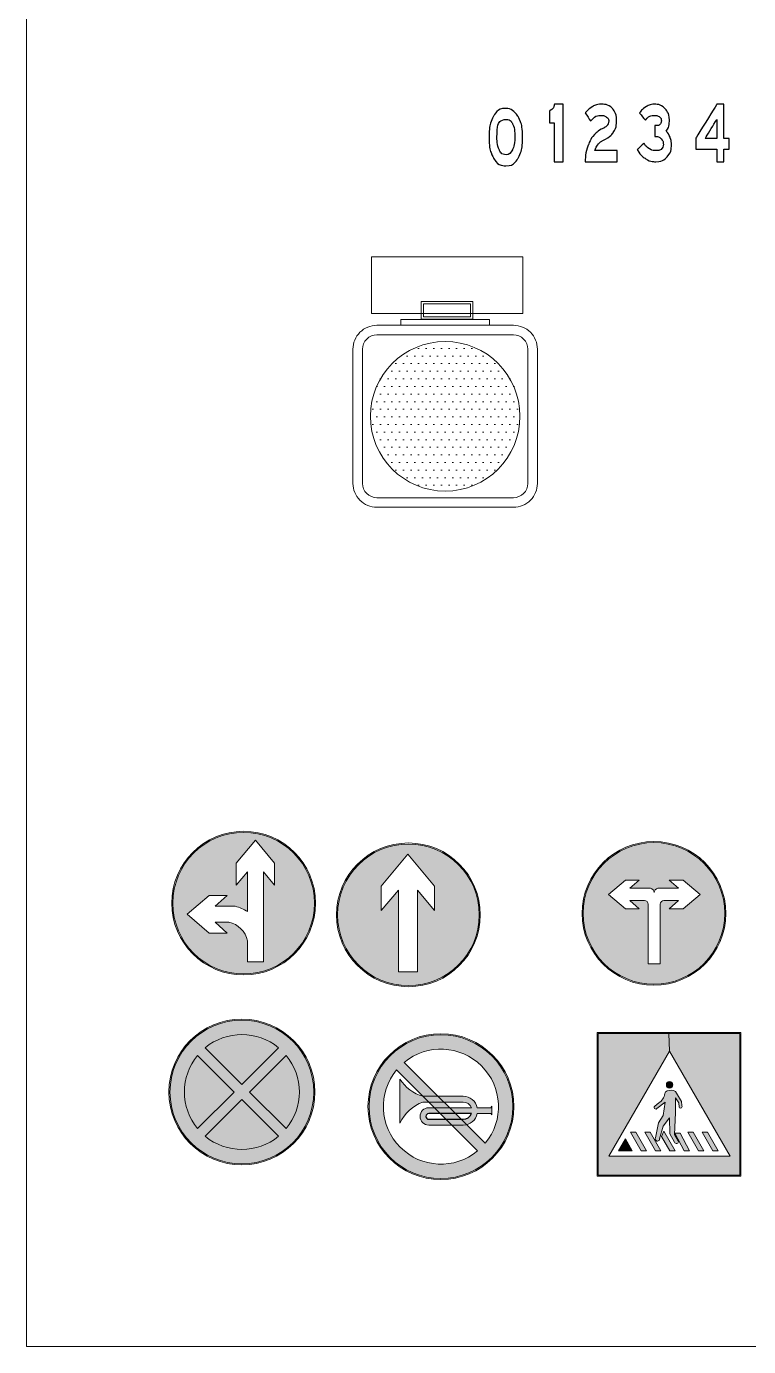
# Model space of a CAD drawing. Header units: millimetres. Extents: x 1182829 to 1183704, y -71582 to -71209.
# Drawn here: x 1182828.83 to 1182843.9, y -71572.09 to -71544.53 of the extents above; entities that cross this region are included whole.
import ezdxf

# ---------------------------------------------------------------- set-up
doc = ezdxf.new("R2010")
doc.units = ezdxf.units.MM
doc.layers.get('0').update_dxf_attribs({"lineweight": 9})
doc.layers.add('layer 1', color=7, linetype='Continuous')

msp = doc.modelspace()

# ---------------------------------------------------------------- hatches: boundary and pattern name
h = msp.add_hatch()
h.set_pattern_fill('DOTS', color=0, scale=0.1, style=0)
h.set_pattern_definition([(0, (1182260.75287, -71666.50584), (0.079375, 0.15875), [0, -0.15875])])
h.paths.add_polyline_path([(1182836.009, -71552.67, 1), (1182839.131, -71552.67, 1)])
h = msp.add_hatch(color=5)
h.paths.add_polyline_path([(1182831.887, -71562.834, 1), (1182834.842, -71562.834, 1)])
h.paths.add_polyline_path([(1182832.188, -71563.065), (1182832.644, -71562.672), (1182833.019, -71562.672), (1182832.77, -71562.899), (1182833.191, -71562.899, -0.088012), (1182833.444, -71563.01), (1182833.444, -71562.18), (1182833.209, -71562.456), (1182833.209, -71561.999), (1182833.61, -71561.516), (1182834.011, -71561.999), (1182834.011, -71562.456), (1182833.776, -71562.18), (1182833.776, -71564.062), (1182833.444, -71564.062), (1182833.444, -71563.621, 0.297218), (1182833.054, -71563.231), (1182832.77, -71563.231), (1182833.019, -71563.458), (1182832.644, -71563.458)], flags=16)
h = msp.add_hatch(color=5)
h.paths.add_polyline_path([(1182840.448, -71563.048, 1), (1182843.403, -71563.048, 1)])
h.paths.add_polyline_path([(1182840.975, -71562.652), (1182841.329, -71562.354), (1182841.617, -71562.354), (1182841.423, -71562.524), (1182841.819, -71562.524, -0.451703), (1182841.931, -71562.611, -0.451703), (1182842.044, -71562.524), (1182842.439, -71562.524), (1182842.245, -71562.354), (1182842.534, -71562.354), (1182842.887, -71562.652), (1182842.534, -71562.95), (1182842.245, -71562.95), (1182842.439, -71562.779), (1182842.134, -71562.779, 0.414214), (1182842.059, -71562.854), (1182842.059, -71564.103), (1182841.804, -71564.103), (1182841.804, -71562.854, 0.414214), (1182841.729, -71562.779), (1182841.423, -71562.779), (1182841.617, -71562.95), (1182841.329, -71562.95)], flags=16)
h = msp.add_hatch(color=5)
h.paths.add_polyline_path([(1182835.326, -71563.078, 1), (1182838.281, -71563.078, 1)])
h.paths.add_polyline_path([(1182836.594, -71564.265), (1182836.594, -71562.566), (1182836.234, -71562.991), (1182836.234, -71562.482), (1182836.792, -71561.813), (1182837.35, -71562.482), (1182837.35, -71562.991), (1182836.99, -71562.566), (1182836.99, -71564.265)], flags=16)
h = msp.add_hatch(color=1)
h.paths.add_polyline_path([(1182831.828, -71566.777, 1), (1182834.828, -71566.777, 1)])
h.paths.add_polyline_path([(1182834.094, -71565.853, 0.360225), (1182832.563, -71565.853), (1182833.328, -71566.618)], flags=16)
h.paths.add_polyline_path([(1182834.253, -71567.542, 0.360225), (1182834.253, -71566.012), (1182833.487, -71566.777)], flags=16)
h.paths.add_polyline_path([(1182832.404, -71566.012, 0.360225), (1182832.404, -71567.542), (1182833.169, -71566.777)], flags=16)
h.paths.add_polyline_path([(1182832.563, -71567.701, 0.360225), (1182834.094, -71567.701), (1182833.328, -71566.936)], flags=16)
h = msp.add_hatch(color=5)
h.paths.add_polyline_path([(1182832.563, -71565.853), (1182833.328, -71566.618), (1182834.094, -71565.853, 0.360225)])
h.paths.add_polyline_path([(1182834.253, -71566.012), (1182833.487, -71566.777), (1182834.253, -71567.542, 0.360225)])
h.paths.add_polyline_path([(1182834.094, -71567.701), (1182833.328, -71566.936), (1182832.563, -71567.701, 0.360225)])
h.paths.add_polyline_path([(1182832.404, -71567.542), (1182833.169, -71566.777), (1182832.404, -71566.012, 0.360225)])
h = msp.add_hatch(color=1)
h.paths.add_polyline_path([(1182835.981, -71567.082, 1), (1182838.981, -71567.082, 1)])
h.paths.add_polyline_path([(1182838.406, -71567.848, 0.910259), (1182836.716, -71566.158)], flags=16)
h.paths.add_polyline_path([(1182836.557, -71566.317, 0.910259), (1182838.247, -71568.007)], flags=16)
for color, points in [(5, [(1182842.248, -71565.926), (1182842.238, -71565.556), (1182840.76, -71565.556), (1182840.76, -71568.511), (1182843.715, -71568.511), (1182843.715, -71565.556), (1182842.238, -71565.556), (1182842.248, -71565.926), (1182843.513, -71568.118), (1182840.983, -71568.118)]), (256, [(1182842.374, -71566.902), (1182842.442, -71567.003), (1182842.449, -71567.095, 1.007517), (1182842.51, -71567.065), (1182842.51, -71567.065, 0.049952), (1182842.506, -71567.059), (1182842.502, -71566.977), (1182842.375, -71566.764, 0.199557), (1182842.199, -71566.755, 0.232001), (1182842.15, -71566.81, -0.218192), (1182842.027, -71567.006), (1182841.944, -71567.071, 1.105249), (1182841.987, -71567.123), (1182842.158, -71566.99), (1182842.117, -71567.268), (1182842.018, -71567.418), (1182841.959, -71567.733, 1.275422), (1182842.045, -71567.756, -0.000001), (1182842.045, -71567.756, 0.005636), (1182842.045, -71567.755, 0.016848), (1182842.045, -71567.752), (1182842.12, -71567.488), (1182842.25, -71567.318), (1182842.259, -71567.651), (1182842.354, -71567.824, 0.354065), (1182842.406, -71567.854, 0.52192), (1182842.433, -71567.798), (1182842.355, -71567.661), (1182842.375, -71567.211)]), (256, [(1182842.185, -71566.627, 1), (1182842.32, -71566.627, 1)]), (256, [(1182841.546, -71567.613), (1182841.434, -71567.613), (1182841.658, -71568.002), (1182841.771, -71568.002)]), (256, [(1182841.846, -71567.613), (1182841.733, -71567.613), (1182841.958, -71568.002), (1182842.07, -71568.002)]), (256, [(1182842.13, -71567.594), (1182842.085, -71567.704), (1182842.258, -71568.002), (1182842.37, -71568.002)]), (256, [(1182842.475, -71567.633), (1182842.363, -71567.633), (1182842.557, -71568.002), (1182842.67, -71568.002)]), (256, [(1182842.745, -71567.613), (1182842.632, -71567.613), (1182842.857, -71568.002), (1182842.969, -71568.002)]), (256, [(1182843.044, -71567.613), (1182842.932, -71567.613), (1182843.157, -71568.002), (1182843.269, -71568.002)]), (256, [(1182841.329, -71567.756), (1182841.186, -71568.002), (1182841.471, -71568.002)])]:
    msp.add_hatch(color=color).paths.add_polyline_path(points)
h = msp.add_hatch(color=256)
h.paths.add_polyline_path([(1182836.627, -71566.507), (1182836.627, -71567.427, -0.198727), (1182837.106, -71566.987), (1182837.946, -71566.987, -0.317837), (1182838.116, -71567.107), (1182837.226, -71567.107, 1), (1182837.226, -71567.466), (1182837.946, -71567.466, 0.356394), (1182838.24, -71567.227), (1182838.524, -71567.227), (1182838.546, -71567.257), (1182838.546, -71567.076), (1182838.524, -71567.107), (1182838.24, -71567.107, 0.356394), (1182837.946, -71566.867), (1182837.106, -71566.867, -0.193828)])
h.paths.add_polyline_path([(1182837.226, -71567.227), (1182838.116, -71567.227, -0.317837), (1182837.946, -71567.346), (1182837.226, -71567.346, -1)], flags=16)

# ---------------------------------------------------------------- linework, layer by layer
at = {"color": 5}
for p, q in [((1182842.248, -71565.926), (1182842.238, -71565.556)), ((1182840.983, -71568.118), (1182842.248, -71565.926)), ((1182840.983, -71568.118), (1182842.248, -71565.926)), ((1182842.248, -71565.926), (1182843.513, -71568.118)), ((1182842.248, -71565.926), (1182843.513, -71568.118)), ((1182843.513, -71568.118), (1182840.983, -71568.118)), ((1182843.513, -71568.118), (1182840.983, -71568.118)), ((1182840.738, -71568.534), (1182843.738, -71568.534))]:
    msp.add_line(p, q, dxfattribs=at)
for p, q in [((1182832.563, -71565.853), (1182833.328, -71566.618)), ((1182834.094, -71565.853), (1182833.328, -71566.618)), ((1182832.404, -71566.012), (1182833.169, -71566.777)), ((1182834.253, -71566.012), (1182833.487, -71566.777)), ((1182833.169, -71566.777), (1182832.404, -71567.542)), ((1182833.487, -71566.777), (1182834.253, -71567.542)), ((1182833.328, -71566.936), (1182832.563, -71567.701)), ((1182833.328, -71566.936), (1182834.094, -71567.701)), ((1182842.15, -71566.813), (1182842.149, -71566.815)), ((1182842.745, -71567.613), (1182842.969, -71568.002)), ((1182841.359, -71568.002), (1182841.471, -71568.002)), ((1182841.658, -71568.002), (1182841.771, -71568.002)), ((1182841.958, -71568.002), (1182842.07, -71568.002)), ((1182842.258, -71568.002), (1182842.37, -71568.002)), ((1182842.557, -71568.002), (1182842.67, -71568.002)), ((1182842.857, -71568.002), (1182842.969, -71568.002))]:
    msp.add_line(p, q)
for points in [[(1182828.832, -71520.76), (1182885.957, -71520.76), (1182885.957, -71572.092), (1182828.832, -71572.092)], [(1182841.771, -71568.002), (1182841.658, -71568.002), (1182841.434, -71567.613), (1182841.546, -71567.613)], [(1182842.07, -71568.002), (1182841.846, -71567.613), (1182841.733, -71567.613), (1182841.958, -71568.002)], [(1182842.13, -71567.594), (1182842.085, -71567.704), (1182842.258, -71568.002), (1182842.37, -71568.002)], [(1182842.67, -71568.002), (1182842.475, -71567.633), (1182842.363, -71567.633), (1182842.557, -71568.002)], [(1182842.745, -71567.613), (1182842.632, -71567.613), (1182842.857, -71568.002), (1182842.969, -71568.002)], [(1182843.269, -71568.002), (1182843.157, -71568.002), (1182842.932, -71567.613), (1182843.044, -71567.613)], [(1182841.186, -71568.002), (1182841.329, -71567.756), (1182841.471, -71568.002)]]:
    msp.add_lwpolyline(points, close=True)
at = {"color": 0}
for points in [[(1182836.03, -71549.34), (1182839.189, -71549.34), (1182839.189, -71550.525), (1182836.03, -71550.525)], [(1182838.149, -71550.641), (1182837.069, -71550.641), (1182837.069, -71550.27), (1182838.149, -71550.27)], [(1182838.099, -71550.591), (1182837.119, -71550.591), (1182837.119, -71550.32), (1182838.099, -71550.32)], [(1182838.498, -71550.77), (1182836.642, -71550.77), (1182836.642, -71550.651), (1182838.498, -71550.651)]]:
    msp.add_lwpolyline(points, close=True, dxfattribs=at)
for points in [[(1182836.145, -71550.77), (1182838.995, -71550.77, -0.414214), (1182839.495, -71551.27), (1182839.495, -71554.07, -0.414214), (1182838.995, -71554.57), (1182836.145, -71554.57, -0.414214), (1182835.645, -71554.07), (1182835.645, -71551.27, -0.414214)], [(1182836.145, -71550.97), (1182838.995, -71550.97, -0.414214), (1182839.295, -71551.27), (1182839.295, -71554.07, -0.414214), (1182838.995, -71554.37), (1182836.145, -71554.37, -0.414214), (1182835.845, -71554.07), (1182835.845, -71551.27, -0.414214)]]:
    msp.add_lwpolyline(points, format="xyb", close=True, dxfattribs=at)
at = {"color": 5}
for points in [[(1182833.444, -71563.621), (1182833.444, -71564.062), (1182833.444, -71563.621, 0.297218), (1182833.054, -71563.231), (1182832.77, -71563.231), (1182833.019, -71563.458), (1182832.644, -71563.458), (1182832.188, -71563.065), (1182832.644, -71562.672), (1182833.019, -71562.672), (1182832.77, -71562.899), (1182833.191, -71562.899, -0.088012), (1182833.444, -71563.01), (1182833.444, -71562.18), (1182833.209, -71562.456), (1182833.209, -71561.999), (1182833.61, -71561.516), (1182834.011, -71561.999), (1182834.011, -71562.456), (1182833.776, -71562.18), (1182833.776, -71564.062), (1182833.444, -71564.062), (1182833.776, -71564.062), (1182833.776, -71563.484)], [(1182841.855, -71562.524), (1182841.423, -71562.524), (1182841.617, -71562.354), (1182841.329, -71562.354), (1182840.975, -71562.652), (1182841.329, -71562.95), (1182841.617, -71562.95), (1182841.423, -71562.779), (1182841.729, -71562.779, -0.414214), (1182841.804, -71562.854), (1182841.804, -71564.103), (1182842.059, -71564.103), (1182842.059, -71562.854, -0.414214), (1182842.134, -71562.779), (1182842.439, -71562.779), (1182842.245, -71562.95), (1182842.534, -71562.95), (1182842.887, -71562.652), (1182842.534, -71562.354), (1182842.245, -71562.354), (1182842.439, -71562.524), (1182842.007, -71562.524, 0.340836), (1182841.931, -71562.611, 0.340836), (1182841.855, -71562.524)]]:
    msp.add_lwpolyline(points, format="xyb", dxfattribs=at)
for points in [[(1182836.99, -71564.265), (1182836.99, -71562.566), (1182837.35, -71562.991), (1182837.35, -71562.482), (1182836.792, -71561.813), (1182836.234, -71562.482), (1182836.234, -71562.991), (1182836.594, -71562.566), (1182836.594, -71564.265)], [(1182840.738, -71568.534), (1182843.738, -71568.534), (1182843.738, -71565.534), (1182840.738, -71565.534)], [(1182840.76, -71568.511), (1182843.715, -71568.511), (1182843.715, -71565.556), (1182840.76, -71565.556)]]:
    msp.add_lwpolyline(points, close=True, dxfattribs=at)
at = {"color": 1}
for points in [[(1182838.406, -71567.848, 0.910259), (1182836.716, -71566.158)], [(1182836.557, -71566.317, 0.910259), (1182838.247, -71568.007)]]:
    msp.add_lwpolyline(points, format="xyb", dxfattribs=at)
for points in [[(1182836.716, -71566.158), (1182838.406, -71567.848)], [(1182836.557, -71566.317), (1182838.247, -71568.007)]]:
    msp.add_lwpolyline(points, dxfattribs=at)
at = {"color": 0}
msp.add_lwpolyline([(1182837.106, -71566.867, -0.193828), (1182836.627, -71566.507), (1182836.627, -71567.427, -0.198727), (1182837.106, -71566.987), (1182837.946, -71566.987, -0.317837), (1182838.116, -71567.107), (1182837.226, -71567.107, 1), (1182837.226, -71567.466), (1182837.946, -71567.466, 0.356394), (1182838.24, -71567.227), (1182838.524, -71567.227), (1182838.546, -71567.257), (1182838.546, -71567.076), (1182838.524, -71567.107), (1182838.24, -71567.107, 0.356394), (1182837.946, -71566.867), (1182837.106, -71566.867)], format="xyb", dxfattribs=at)
msp.add_lwpolyline([(1182842.406, -71567.854, 0.521929), (1182842.433, -71567.798), (1182842.355, -71567.661), (1182842.375, -71567.211), (1182842.374, -71566.902), (1182842.442, -71567.003), (1182842.449, -71567.095, 1.113512), (1182842.506, -71567.059), (1182842.502, -71566.977), (1182842.375, -71566.764, 0.199557), (1182842.199, -71566.755, 0.232001), (1182842.15, -71566.81, -0.218192), (1182842.027, -71567.006), (1182841.944, -71567.071, 1.105249), (1182841.987, -71567.123), (1182842.158, -71566.99), (1182842.117, -71567.268), (1182842.018, -71567.418), (1182841.959, -71567.733, 1.336232), (1182842.045, -71567.752), (1182842.12, -71567.488), (1182842.25, -71567.318), (1182842.259, -71567.651), (1182842.354, -71567.824)], format="xyb")
at = {"color": 0, "lineweight": 30}
msp.add_lwpolyline([(1182838.116, -71567.227), (1182837.226, -71567.227, 1), (1182837.226, -71567.346), (1182837.946, -71567.346, 0.317837)], format="xyb", close=True, dxfattribs=at)
at = {"color": 0}
msp.add_circle((1182837.57, -71552.67), 1.561, dxfattribs=at)
at = {"color": 5}
for centre, radius in [((1182833.365, -71562.834), 1.5), ((1182833.365, -71562.834), 1.478), ((1182841.926, -71563.048), 1.5), ((1182841.926, -71563.048), 1.478), ((1182836.803, -71563.078), 1.5), ((1182836.803, -71563.078), 1.478)]:
    msp.add_circle(centre, radius, dxfattribs=at)
for centre, radius in [((1182833.328, -71566.777), 1.522), ((1182833.328, -71566.777), 1.5), ((1182837.481, -71567.082), 1.522), ((1182842.252, -71566.627), 0.0675)]:
    msp.add_circle(centre, radius)
at = {"color": 1}
msp.add_circle((1182837.481, -71567.082), 1.5, dxfattribs=at)
for centre, radius, start, end in [((1182833.328, -71566.777), 1.2, 50.3794, 129.6206), ((1182833.328, -71566.777), 1.2, 140.3794, 219.6206), ((1182833.328, -71566.777), 1.2, 320.3794, 39.6206), ((1182842.543, -71567.048), 0.0375, 182.7429, 207.3499), ((1182833.328, -71566.777), 1.2, 230.3794, 309.6206), ((1182842.082, -71567.757), 0.0375, 164.1296, 178.7075), ((1182842.398, -71567.807), 0.0472, 201.23, 279.2177)]:
    msp.add_arc(centre, radius, start, end)
at = {"layer": 'layer 1'}
for points, knots in [([(1182838.839, -71546.242), (1182838.938, -71546.242), (1182839.02, -71546.296), (1182839.086, -71546.403), (1182839.086, -71546.403), (1182839.151, -71546.511), (1182839.184, -71546.657), (1182839.184, -71546.842), (1182839.184, -71546.842), (1182839.184, -71547.026), (1182839.153, -71547.172), (1182839.091, -71547.28), (1182839.091, -71547.28), (1182839.029, -71547.388), (1182838.944, -71547.442), (1182838.837, -71547.442), (1182838.837, -71547.442), (1182838.729, -71547.442), (1182838.644, -71547.388), (1182838.581, -71547.282), (1182838.581, -71547.282), (1182838.518, -71547.175), (1182838.487, -71547.03), (1182838.487, -71546.845), (1182838.487, -71546.845), (1182838.487, -71546.66), (1182838.518, -71546.513), (1182838.581, -71546.404), (1182838.581, -71546.404), (1182838.644, -71546.296), (1182838.73, -71546.242), (1182838.839, -71546.242)], [0, 0, 0, 0, 0.125, 0.125, 0.125, 0.1875, 0.25, 0.25, 0.25, 0.3125, 0.375, 0.375, 0.375, 0.4375, 0.5, 0.5, 0.5, 0.5625, 0.625, 0.625, 0.625, 0.6875, 0.75, 0.75, 0.75, 0.8125, 0.875, 0.875, 0.875, 0.9375, 1, 1, 1, 1]), ([(1182840.03, -71547.355), (1182840.03, -71547.355), (1182839.842, -71547.355), (1182839.842, -71547.355), (1182839.842, -71547.355), (1182839.842, -71547.355), (1182839.842, -71546.54), (1182839.842, -71546.54), (1182839.842, -71546.54), (1182839.842, -71546.54), (1182839.747, -71546.54), (1182839.747, -71546.54), (1182839.747, -71546.54), (1182839.747, -71546.54), (1182839.747, -71546.294), (1182839.747, -71546.294), (1182839.747, -71546.294), (1182839.801, -71546.273), (1182839.836, -71546.227), (1182839.853, -71546.155), (1182839.853, -71546.155), (1182839.853, -71546.155), (1182840.03, -71546.155), (1182840.03, -71546.155), (1182840.03, -71546.155), (1182840.03, -71546.155), (1182840.03, -71547.355), (1182840.03, -71547.355)], [0, 0, 0, 0, 0.142857, 0.142857, 0.142857, 0.214286, 0.285714, 0.285714, 0.285714, 0.357143, 0.428571, 0.428571, 0.428571, 0.5, 0.571429, 0.571429, 0.571429, 0.642857, 0.714286, 0.714286, 0.714286, 0.785714, 0.857143, 0.857143, 0.857143, 0.928571, 1, 1, 1, 1]), ([(1182841.155, -71547.355), (1182841.155, -71547.355), (1182840.49, -71547.355), (1182840.49, -71547.355), (1182840.49, -71547.355), (1182840.497, -71547.214), (1182840.519, -71547.098), (1182840.554, -71547.007), (1182840.554, -71547.007), (1182840.59, -71546.916), (1182840.633, -71546.843), (1182840.684, -71546.788), (1182840.684, -71546.788), (1182840.734, -71546.733), (1182840.799, -71546.687), (1182840.877, -71546.651), (1182840.877, -71546.651), (1182840.91, -71546.637), (1182840.935, -71546.617), (1182840.954, -71546.59), (1182840.954, -71546.59), (1182840.972, -71546.563), (1182840.982, -71546.534), (1182840.982, -71546.504), (1182840.982, -71546.504), (1182840.982, -71546.474), (1182840.967, -71546.447), (1182840.936, -71546.423), (1182840.936, -71546.423), (1182840.906, -71546.399), (1182840.869, -71546.387), (1182840.825, -71546.387), (1182840.825, -71546.387), (1182840.743, -71546.387), (1182840.67, -71546.427), (1182840.605, -71546.508), (1182840.605, -71546.508), (1182840.605, -71546.508), (1182840.49, -71546.336), (1182840.49, -71546.336), (1182840.49, -71546.336), (1182840.544, -71546.275), (1182840.598, -71546.23), (1182840.651, -71546.2), (1182840.651, -71546.2), (1182840.704, -71546.17), (1182840.764, -71546.155), (1182840.832, -71546.155), (1182840.832, -71546.155), (1182840.933, -71546.155), (1182841.011, -71546.187), (1182841.065, -71546.251), (1182841.065, -71546.251), (1182841.119, -71546.316), (1182841.146, -71546.398), (1182841.146, -71546.498), (1182841.146, -71546.498), (1182841.146, -71546.598), (1182841.123, -71546.68), (1182841.078, -71546.744), (1182841.078, -71546.744), (1182841.033, -71546.807), (1182840.955, -71546.866), (1182840.844, -71546.92), (1182840.844, -71546.92), (1182840.788, -71546.949), (1182840.738, -71547.015), (1182840.693, -71547.118), (1182840.693, -71547.118), (1182840.693, -71547.118), (1182841.155, -71547.118), (1182841.155, -71547.118), (1182841.155, -71547.118), (1182841.155, -71547.118), (1182841.155, -71547.355), (1182841.155, -71547.355)], [0, 0, 0, 0, 0.052632, 0.052632, 0.052632, 0.078947, 0.105263, 0.105263, 0.105263, 0.131579, 0.157895, 0.157895, 0.157895, 0.184211, 0.210526, 0.210526, 0.210526, 0.236842, 0.263158, 0.263158, 0.263158, 0.289474, 0.315789, 0.315789, 0.315789, 0.342105, 0.368421, 0.368421, 0.368421, 0.394737, 0.421053, 0.421053, 0.421053, 0.447368, 0.473684, 0.473684, 0.473684, 0.5, 0.526316, 0.526316, 0.526316, 0.552632, 0.578947, 0.578947, 0.578947, 0.605263, 0.631579, 0.631579, 0.631579, 0.657895, 0.684211, 0.684211, 0.684211, 0.710526, 0.736842, 0.736842, 0.736842, 0.763158, 0.789474, 0.789474, 0.789474, 0.815789, 0.842105, 0.842105, 0.842105, 0.868421, 0.894737, 0.894737, 0.894737, 0.921053, 0.947368, 0.947368, 0.947368, 0.973684, 1, 1, 1, 1]), ([(1182842.18, -71546.714), (1182842.217, -71546.753), (1182842.244, -71546.796), (1182842.262, -71546.843), (1182842.262, -71546.843), (1182842.281, -71546.889), (1182842.29, -71546.945), (1182842.29, -71547.01), (1182842.29, -71547.01), (1182842.29, -71547.103), (1182842.26, -71547.184), (1182842.199, -71547.253), (1182842.199, -71547.253), (1182842.139, -71547.321), (1182842.06, -71547.355), (1182841.962, -71547.355), (1182841.962, -71547.355), (1182841.887, -71547.355), (1182841.815, -71547.333), (1182841.746, -71547.288), (1182841.746, -71547.288), (1182841.678, -71547.243), (1182841.622, -71547.18), (1182841.579, -71547.101), (1182841.579, -71547.101), (1182841.579, -71547.101), (1182841.72, -71546.967), (1182841.72, -71546.967), (1182841.72, -71546.967), (1182841.739, -71547.009), (1182841.771, -71547.046), (1182841.818, -71547.077), (1182841.818, -71547.077), (1182841.864, -71547.108), (1182841.916, -71547.124), (1182841.974, -71547.124), (1182841.974, -71547.124), (1182842.032, -71547.124), (1182842.071, -71547.109), (1182842.091, -71547.08), (1182842.091, -71547.08), (1182842.112, -71547.051), (1182842.122, -71547.02), (1182842.122, -71546.989), (1182842.122, -71546.989), (1182842.122, -71546.95), (1182842.108, -71546.913), (1182842.079, -71546.879), (1182842.079, -71546.879), (1182842.05, -71546.845), (1182842.014, -71546.828), (1182841.971, -71546.828), (1182841.971, -71546.828), (1182841.962, -71546.828), (1182841.953, -71546.829), (1182841.945, -71546.83), (1182841.945, -71546.83), (1182841.945, -71546.83), (1182841.945, -71546.597), (1182841.945, -71546.597), (1182841.945, -71546.597), (1182841.945, -71546.597), (1182842.017, -71546.597), (1182842.017, -71546.597), (1182842.017, -71546.597), (1182842.032, -71546.597), (1182842.047, -71546.587), (1182842.06, -71546.567), (1182842.06, -71546.567), (1182842.073, -71546.548), (1182842.08, -71546.523), (1182842.08, -71546.494), (1182842.08, -71546.494), (1182842.08, -71546.464), (1182842.067, -71546.439), (1182842.041, -71546.419), (1182842.041, -71546.419), (1182842.015, -71546.399), (1182841.981, -71546.389), (1182841.939, -71546.389), (1182841.939, -71546.389), (1182841.86, -71546.389), (1182841.796, -71546.421), (1182841.749, -71546.487), (1182841.749, -71546.487), (1182841.749, -71546.487), (1182841.623, -71546.336), (1182841.623, -71546.336), (1182841.623, -71546.336), (1182841.665, -71546.277), (1182841.714, -71546.232), (1182841.769, -71546.202), (1182841.769, -71546.202), (1182841.825, -71546.171), (1182841.882, -71546.155), (1182841.94, -71546.155), (1182841.94, -71546.155), (1182842.028, -71546.155), (1182842.102, -71546.187), (1182842.16, -71546.251), (1182842.16, -71546.251), (1182842.219, -71546.314), (1182842.249, -71546.393), (1182842.249, -71546.488), (1182842.249, -71546.488), (1182842.249, -71546.583), (1182842.226, -71546.658), (1182842.18, -71546.714)], [0, 0, 0, 0, 0.037037, 0.037037, 0.037037, 0.055556, 0.074074, 0.074074, 0.074074, 0.092593, 0.111111, 0.111111, 0.111111, 0.12963, 0.148148, 0.148148, 0.148148, 0.166667, 0.185185, 0.185185, 0.185185, 0.203704, 0.222222, 0.222222, 0.222222, 0.240741, 0.259259, 0.259259, 0.259259, 0.277778, 0.296296, 0.296296, 0.296296, 0.314815, 0.333333, 0.333333, 0.333333, 0.351852, 0.37037, 0.37037, 0.37037, 0.388889, 0.407407, 0.407407, 0.407407, 0.425926, 0.444444, 0.444444, 0.444444, 0.462963, 0.481481, 0.481481, 0.481481, 0.5, 0.518519, 0.518519, 0.518519, 0.537037, 0.555556, 0.555556, 0.555556, 0.574074, 0.592593, 0.592593, 0.592593, 0.611111, 0.62963, 0.62963, 0.62963, 0.648148, 0.666667, 0.666667, 0.666667, 0.685185, 0.703704, 0.703704, 0.703704, 0.722222, 0.740741, 0.740741, 0.740741, 0.759259, 0.777778, 0.777778, 0.777778, 0.796296, 0.814815, 0.814815, 0.814815, 0.833333, 0.851852, 0.851852, 0.851852, 0.87037, 0.888889, 0.888889, 0.888889, 0.907407, 0.925926, 0.925926, 0.925926, 0.944444, 0.962963, 0.962963, 0.962963, 0.981481, 1, 1, 1, 1]), ([(1182843.495, -71547.09), (1182843.495, -71547.09), (1182843.382, -71547.09), (1182843.382, -71547.09), (1182843.382, -71547.09), (1182843.382, -71547.09), (1182843.382, -71547.355), (1182843.382, -71547.355), (1182843.382, -71547.355), (1182843.382, -71547.355), (1182843.239, -71547.355), (1182843.239, -71547.355), (1182843.239, -71547.355), (1182843.239, -71547.355), (1182843.239, -71547.09), (1182843.239, -71547.09), (1182843.239, -71547.09), (1182843.239, -71547.09), (1182842.797, -71547.09), (1182842.797, -71547.09), (1182842.797, -71547.09), (1182842.797, -71547.09), (1182842.797, -71546.866), (1182842.797, -71546.866), (1182842.797, -71546.866), (1182842.797, -71546.866), (1182843.239, -71546.155), (1182843.239, -71546.155), (1182843.239, -71546.155), (1182843.239, -71546.155), (1182843.382, -71546.155), (1182843.382, -71546.155), (1182843.382, -71546.155), (1182843.382, -71546.155), (1182843.382, -71546.87), (1182843.382, -71546.87), (1182843.382, -71546.87), (1182843.382, -71546.87), (1182843.495, -71546.87), (1182843.495, -71546.87), (1182843.495, -71546.87), (1182843.495, -71546.87), (1182843.495, -71547.09), (1182843.495, -71547.09)], [0, 0, 0, 0, 0.090909, 0.090909, 0.090909, 0.136364, 0.181818, 0.181818, 0.181818, 0.227273, 0.272727, 0.272727, 0.272727, 0.318182, 0.363636, 0.363636, 0.363636, 0.409091, 0.454545, 0.454545, 0.454545, 0.5, 0.545455, 0.545455, 0.545455, 0.590909, 0.636364, 0.636364, 0.636364, 0.681818, 0.727273, 0.727273, 0.727273, 0.772727, 0.818182, 0.818182, 0.818182, 0.863636, 0.909091, 0.909091, 0.909091, 0.954545, 1, 1, 1, 1]), ([(1182838.847, -71547.21), (1182838.899, -71547.21), (1182838.941, -71547.176), (1182838.973, -71547.106), (1182838.973, -71547.106), (1182839.006, -71547.037), (1182839.022, -71546.944), (1182839.022, -71546.827), (1182839.022, -71546.827), (1182839.022, -71546.71), (1182839.007, -71546.622), (1182838.977, -71546.562), (1182838.977, -71546.562), (1182838.948, -71546.503), (1182838.901, -71546.473), (1182838.838, -71546.473), (1182838.838, -71546.473), (1182838.713, -71546.473), (1182838.65, -71546.597), (1182838.65, -71546.846), (1182838.65, -71546.846), (1182838.65, -71546.963), (1182838.667, -71547.053), (1182838.701, -71547.116), (1182838.701, -71547.116), (1182838.735, -71547.179), (1182838.783, -71547.21), (1182838.847, -71547.21)], [0, 0, 0, 0, 0.142857, 0.142857, 0.142857, 0.214286, 0.285714, 0.285714, 0.285714, 0.357143, 0.428571, 0.428571, 0.428571, 0.5, 0.571429, 0.571429, 0.571429, 0.642857, 0.714286, 0.714286, 0.714286, 0.785714, 0.857143, 0.857143, 0.857143, 0.928571, 1, 1, 1, 1]), ([(1182843.239, -71546.87), (1182843.239, -71546.87), (1182843.239, -71546.472), (1182843.239, -71546.472), (1182843.239, -71546.472), (1182843.239, -71546.472), (1182842.994, -71546.87), (1182842.994, -71546.87), (1182842.994, -71546.87), (1182842.994, -71546.87), (1182843.239, -71546.87), (1182843.239, -71546.87)], [0, 0, 0, 0, 0.333333, 0.333333, 0.333333, 0.5, 0.666667, 0.666667, 0.666667, 0.833333, 1, 1, 1, 1])]:
    msp.add_open_spline(points, degree=3, knots=knots, dxfattribs=at)

doc.saveas('drawing.dxf')
